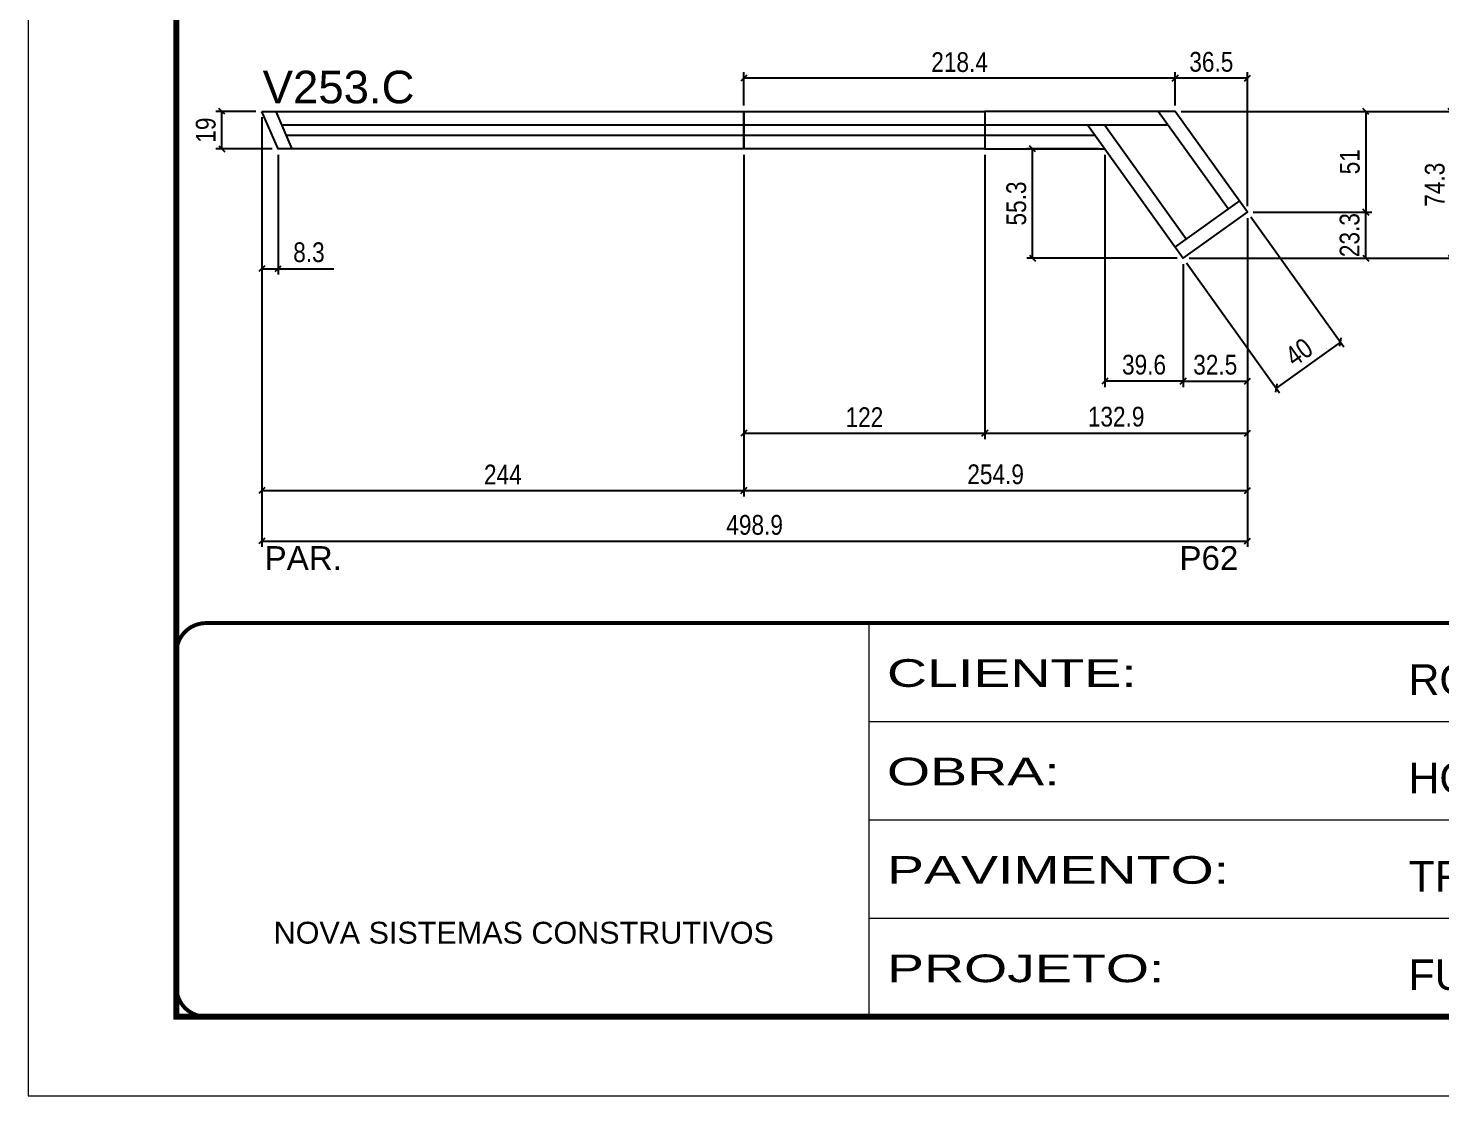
# Model space of a CAD drawing. Extents: x 3171 to 9452, y -2838 to 6252.
# Drawn here: x 7940 to 8655, y 4054 to 4594 of the extents above; entities that cross this region are included whole.
import ezdxf

# ---------------------------------------------------------------- set-up
doc = ezdxf.new("R2010")
doc.units = 0
doc.linetypes.add('CONTINUO', pattern=[0])
doc.linetypes.add('DASHED', pattern=[0.75, 0.5, -0.25])
for name, color, linetype in [('5', 5, 'Continuous'), ('NOMENCLATURA', 7, 'Continuous'), ('Painéis', 200, 'Continuous'), ('SARR_2.2x7', 40, 'Continuous')]:
    doc.layers.add(name, color=color, linetype=linetype)
for name, color, linetype, lineweight in [('Escoras', 2, 'Continuous', 25), ('Folhas', 255, 'Continuous', 9), ('SARRAFO DE PRESSAO', 251, 'DASHED', 9)]:
    doc.layers.add(name, color=color, linetype=linetype, lineweight=lineweight)
doc.layers.add('FELIPE', color=2, linetype='Continuous', lineweight=13, plot=False)
doc.styles.add('ARIAL', font='arial.ttf')
doc.styles.add('COTA TECNICA', font='techl___.ttf', dxfattribs={"height": 10})
doc.styles.add('COTA TECNICA-50', font='techl___.ttf', dxfattribs={"height": 10})
doc.styles.get("Standard").update_dxf_attribs({"font": 'arial.ttf'})
doc.styles.add('Tecnologia', font='')
doc.styles.get('Tecnologia').set_extended_font_data('Forgotten Futurist')
doc.dimstyles.new('COTA PAINEL-50', dxfattribs={"dimtxt": 10, "dimasz": 3, "dimexe": 3, "dimexo": 3, "dimgap": 3, "dimtad": 1, "dimdec": 1, "dimzin": 12, "dimdsep": 46, "dimtxsty": 'COTA TECNICA-50', "dimblk1": 'OBLIQUE', "dimblk2": 'OBLIQUE', "dimsah": 1, "dimcen": 0.9, "dimclrd": 4, "dimclre": 4, "dimclrt": 240, "dimadec": 1, "dimazin": 3, "dimtfac": 1, "dimtdec": 1, "dimtmove": 0, "dimatfit": 3, "dimfxl": 1, "dimtolj": 1, "dimtzin": 12, "dimarcsym": 0})
doc.dimstyles.new('PAINEL', dxfattribs={"dimtxt": 10, "dimasz": 3, "dimexe": 3, "dimexo": 3, "dimgap": 3, "dimtad": 1, "dimdec": 1, "dimzin": 12, "dimdsep": 46, "dimtxsty": 'COTA TECNICA', "dimblk1": 'OBLIQUE', "dimblk2": 'OBLIQUE', "dimsah": 1, "dimcen": 0.9, "dimclrd": 4, "dimclre": 4, "dimclrt": 240, "dimadec": 1, "dimazin": 3, "dimtfac": 1, "dimtdec": 1, "dimtmove": 0, "dimatfit": 3, "dimfxl": 1, "dimtolj": 1, "dimtzin": 12, "dimarcsym": 0})

# ---------------------------------------------------------------- blocks, each defined once
blk = doc.blocks.new('9999999999')
at = {"color": 30, "linetype": 'CONTINUO'}
for p, q in [((98564.56, 34230.21), (98564.56, 34429.45)), ((98564.56, 34379.64), (99583.98, 34379.64)), ((98564.56, 34329.83), (99487.98, 34329.83)), ((98564.56, 34280.02), (99487.98, 34280.02))]:
    blk.add_line(p, q, dxfattribs=at)
at = {"color": 30, "linetype": 'CONTINUO', "const_width": 2}
blk.add_lwpolyline([(99583.98, 34230.21), (99583.98, 34414.45, 0.414214), (99568.98, 34429.45), (98228.98, 34429.45, 0.414214), (98213.98, 34414.45), (98213.98, 34245.21, 0.414214), (98228.98, 34230.21), (99583.98, 34230.21)], format="xyb", dxfattribs=at)
at = {"layer": 'Folhas'}
blk.add_lwpolyline([(98138.98, 34190.21), (99623.98, 34190.21), (99623.98, 35240.21), (98138.98, 35240.21)], close=True, dxfattribs=at)
at = {"layer": 'Folhas', "color": 30, "const_width": 3}
blk.add_lwpolyline([(98213.98, 34230.21), (99583.98, 34230.21), (99583.98, 35200.21), (98213.98, 35200.21)], close=True, dxfattribs=at)
at = {"color": 7, "linetype": 'Continuous', "ltscale": 5, "style": 'ARIAL'}
for s, height, p in [('ROCONTEC', 15.483, (98837.68, 34393.13)), ('HOSPITAL ASSUNÇÃO', 15.4829, (98837.68, 34343.32)), ('TRECHO 1 - TÉRREO', 15.4829, (98837.68, 34293.51)), ('NOVA SISTEMAS CONSTRUTIVOS', 11.0592, (98263.19, 34267.21)), ('FUNDO DE VIGA', 15.4829, (98837.68, 34243.7))]:
    blk.add_text(s, height=height, dxfattribs=at).set_placement(p)
at = {"layer": 'Folhas', "color": 7, "style": 'Tecnologia', "width": 1.5}
for s, p in [('CLIENTE:', (98573.65, 34397.17)), ('OBRA:', (98573.65, 34347.31)), ('PAVIMENTO:', (98573.65, 34297.5)), ('PROJETO:', (98573.65, 34247.69))]:
    blk.add_text(s, height=14, dxfattribs=at).set_placement(p)
blk = doc.blocks.new('_Oblique')
at = {"color": 0, "linetype": 'ByBlock', "lineweight": -2}
blk.add_line((-0.5, -0.5), (0.5, 0.5), dxfattribs=at)
blk = doc.blocks.new('*D181')
at = {"layer": 'Defpoints', "color": 0, "linetype": 'ByBlock', "transparency": 16777216}
for p in [(8057.93, 4552.01), (8301.93, 4533.01), (8301.93, 4360.11)]:
    blk.add_point(p, dxfattribs=at)
at = {"layer": 'Escoras', "color": 4, "linetype": 'ByBlock', "lineweight": -2, "transparency": 16777216}
for p, q in [((8057.93, 4549.01), (8057.93, 4357.11)), ((8301.93, 4530.01), (8301.93, 4357.11)), ((8057.93, 4360.11), (8301.93, 4360.11))]:
    blk.add_line(p, q, dxfattribs=at)
at = {"layer": 'Escoras', "color": 4, "linetype": 'ByBlock', "lineweight": -2, "transparency": 16777216, "xscale": 3, "yscale": 3, "zscale": 3, "rotation": 180}
blk.add_blockref('_Oblique', (8057.93, 4360.11), dxfattribs=at)
at = {"layer": 'Escoras', "color": 4, "linetype": 'ByBlock', "lineweight": -2, "transparency": 16777216, "xscale": 3, "yscale": 3, "zscale": 3}
blk.add_blockref('_Oblique', (8301.93, 4360.11), dxfattribs=at)
at = {"layer": 'Escoras', "color": 240, "linetype": 'ByBlock', "transparency": 16777216, "insert": (8179.93, 4368.18), "char_height": 10, "attachment_point": 5, "style": 'COTA TECNICA-50'}
blk.add_mtext('\\A1;244', dxfattribs=at)
blk = doc.blocks.new('*D182')
at = {"layer": 'Defpoints', "color": 0, "linetype": 'ByBlock', "transparency": 16777216}
for p in [(8057.93, 4552.01), (8066.19, 4533.01), (8066.19, 4472.39)]:
    blk.add_point(p, dxfattribs=at)
at = {"layer": 'Escoras', "color": 4, "linetype": 'ByBlock', "lineweight": -2, "transparency": 16777216}
for p, q in [((8057.93, 4549.01), (8057.93, 4469.39)), ((8066.19, 4530.01), (8066.19, 4469.39)), ((8057.93, 4472.39), (8066.19, 4472.39)), ((8066.19, 4472.39), (8094.34, 4472.39))]:
    blk.add_line(p, q, dxfattribs=at)
at = {"layer": 'Escoras', "color": 4, "linetype": 'ByBlock', "lineweight": -2, "transparency": 16777216, "xscale": 3, "yscale": 3, "zscale": 3, "rotation": 180}
blk.add_blockref('_Oblique', (8057.93, 4472.39), dxfattribs=at)
at = {"layer": 'Escoras', "color": 4, "linetype": 'ByBlock', "lineweight": -2, "transparency": 16777216, "xscale": 3, "yscale": 3, "zscale": 3}
blk.add_blockref('_Oblique', (8066.19, 4472.39), dxfattribs=at)
at = {"layer": 'Escoras', "color": 240, "linetype": 'ByBlock', "transparency": 16777216, "insert": (8081.77, 4480.64), "char_height": 10, "attachment_point": 5, "style": 'COTA TECNICA-50'}
blk.add_mtext('\\A1;8.3', dxfattribs=at)
blk = doc.blocks.new('*D183')
at = {"layer": 'Defpoints', "color": 0, "linetype": 'ByBlock', "transparency": 16777216}
for p in [(8301.93, 4533), (8556.79, 4501.01), (8556.79, 4360.11)]:
    blk.add_point(p, dxfattribs=at)
at = {"layer": 'Escoras', "color": 4, "linetype": 'ByBlock', "lineweight": -2, "transparency": 16777216}
for p, q in [((8301.93, 4530), (8301.93, 4357.11)), ((8556.79, 4498.01), (8556.79, 4357.11)), ((8301.93, 4360.11), (8556.79, 4360.11))]:
    blk.add_line(p, q, dxfattribs=at)
at = {"layer": 'Escoras', "color": 4, "linetype": 'ByBlock', "lineweight": -2, "transparency": 16777216, "xscale": 3, "yscale": 3, "zscale": 3, "rotation": 180}
blk.add_blockref('_Oblique', (8301.93, 4360.11), dxfattribs=at)
at = {"layer": 'Escoras', "color": 4, "linetype": 'ByBlock', "lineweight": -2, "transparency": 16777216, "xscale": 3, "yscale": 3, "zscale": 3}
blk.add_blockref('_Oblique', (8556.79, 4360.11), dxfattribs=at)
at = {"layer": 'Escoras', "color": 240, "linetype": 'ByBlock', "transparency": 16777216, "insert": (8429.36, 4368.25), "char_height": 10, "attachment_point": 5, "style": 'COTA TECNICA-50'}
blk.add_mtext('\\A1;254.9', dxfattribs=at)
blk = doc.blocks.new('*D219')
at = {"layer": 'Defpoints', "color": 0, "linetype": 'ByBlock', "transparency": 16777216}
for p in [(8556.79, 4501.01), (8524.27, 4477.73), (8556.79, 4415.49)]:
    blk.add_point(p, dxfattribs=at)
at = {"layer": 'Escoras', "color": 4, "linetype": 'ByBlock', "lineweight": -2, "transparency": 16777216}
for p, q in [((8556.79, 4498.01), (8556.79, 4412.49)), ((8524.27, 4474.73), (8524.27, 4412.49)), ((8524.27, 4415.49), (8556.79, 4415.49))]:
    blk.add_line(p, q, dxfattribs=at)
at = {"layer": 'Escoras', "color": 4, "linetype": 'ByBlock', "lineweight": -2, "transparency": 16777216, "xscale": 3, "yscale": 3, "zscale": 3, "rotation": 180}
blk.add_blockref('_Oblique', (8524.27, 4415.49), dxfattribs=at)
at = {"layer": 'Escoras', "color": 4, "linetype": 'ByBlock', "lineweight": -2, "transparency": 16777216, "xscale": 3, "yscale": 3, "zscale": 3}
blk.add_blockref('_Oblique', (8556.79, 4415.49), dxfattribs=at)
at = {"layer": 'Escoras', "color": 240, "linetype": 'ByBlock', "transparency": 16777216, "insert": (8540.53, 4423.71), "char_height": 10, "attachment_point": 5, "style": 'COTA TECNICA-50'}
blk.add_mtext('\\A1;32.5', dxfattribs=at)
blk = doc.blocks.new('*D220')
at = {"layer": 'Defpoints', "color": 0, "linetype": 'ByBlock', "transparency": 16777216}
for p in [(8484.7, 4533), (8524.27, 4477.73), (8484.7, 4415.49)]:
    blk.add_point(p, dxfattribs=at)
at = {"layer": 'Escoras', "color": 4, "linetype": 'ByBlock', "lineweight": -2, "transparency": 16777216}
for p, q in [((8484.7, 4530), (8484.7, 4412.49)), ((8524.27, 4474.73), (8524.27, 4412.49)), ((8524.27, 4415.49), (8484.7, 4415.49))]:
    blk.add_line(p, q, dxfattribs=at)
at = {"layer": 'Escoras', "color": 4, "linetype": 'ByBlock', "lineweight": -2, "transparency": 16777216, "xscale": 3, "yscale": 3, "zscale": 3, "rotation": 180}
blk.add_blockref('_Oblique', (8484.7, 4415.49), dxfattribs=at)
at = {"layer": 'Escoras', "color": 4, "linetype": 'ByBlock', "lineweight": -2, "transparency": 16777216, "xscale": 3, "yscale": 3, "zscale": 3}
blk.add_blockref('_Oblique', (8524.27, 4415.49), dxfattribs=at)
at = {"layer": 'Escoras', "color": 240, "linetype": 'ByBlock', "transparency": 16777216, "insert": (8504.48, 4423.73), "char_height": 10, "attachment_point": 5, "style": 'COTA TECNICA-50'}
blk.add_mtext('\\A1;39.6', dxfattribs=at)
blk = doc.blocks.new('*D38')
at = {"layer": 'Defpoints', "color": 0, "linetype": 'ByBlock', "transparency": 16777216}
for p in [(8448.08, 4533), (8484.7, 4533), (8524.27, 4477.73)]:
    blk.add_point(p, dxfattribs=at)
at = {"layer": 'Escoras', "color": 4, "linetype": 'ByBlock', "lineweight": -2, "transparency": 16777216}
for p, q in [((8481.7, 4533), (8445.08, 4533)), ((8448.08, 4477.73), (8448.08, 4533)), ((8521.27, 4477.73), (8445.08, 4477.73))]:
    blk.add_line(p, q, dxfattribs=at)
at = {"layer": 'Escoras', "color": 4, "linetype": 'ByBlock', "lineweight": -2, "transparency": 16777216, "xscale": 3, "yscale": 3, "zscale": 3}
for p, rotation in [((8448.08, 4533), 90), ((8448.08, 4477.73), 270)]:
    blk.add_blockref('_Oblique', p, dxfattribs=dict(at, rotation=rotation))
at = {"layer": 'Escoras', "color": 240, "linetype": 'ByBlock', "transparency": 16777216, "insert": (8439.86, 4505.37), "char_height": 10, "attachment_point": 5, "rotation": 90, "style": 'COTA TECNICA-50'}
blk.add_mtext('\\A1;55.3', dxfattribs=at)
blk = doc.blocks.new('*D221')
at = {"layer": 'Defpoints', "color": 0, "linetype": 'ByBlock', "transparency": 16777216}
for p in [(8520.29, 4552), (8524.27, 4477.73), (8659.9, 4477.73)]:
    blk.add_point(p, dxfattribs=at)
at = {"layer": 'Escoras', "color": 4, "linetype": 'ByBlock', "lineweight": -2, "transparency": 16777216}
for p, q in [((8523.29, 4552), (8662.9, 4552)), ((8659.9, 4552), (8659.9, 4477.73)), ((8527.27, 4477.73), (8662.9, 4477.73))]:
    blk.add_line(p, q, dxfattribs=at)
at = {"layer": 'Escoras', "color": 4, "linetype": 'ByBlock', "lineweight": -2, "transparency": 16777216, "xscale": 3, "yscale": 3, "zscale": 3}
for p, rotation in [((8659.9, 4552), 90), ((8659.9, 4477.73), 270)]:
    blk.add_blockref('_Oblique', p, dxfattribs=dict(at, rotation=rotation))
at = {"layer": 'Escoras', "color": 240, "linetype": 'ByBlock', "transparency": 16777216, "insert": (8651.68, 4514.87), "char_height": 10, "attachment_point": 5, "rotation": 90, "style": 'COTA TECNICA-50'}
blk.add_mtext('\\A1;74.3', dxfattribs=at)
blk = doc.blocks.new('*D39')
at = {"layer": 'Defpoints', "color": 0, "linetype": 'ByBlock', "transparency": 16777216}
for p in [(8556.79, 4501.01), (8616.79, 4501.01), (8524.27, 4477.73)]:
    blk.add_point(p, dxfattribs=at)
at = {"layer": 'Escoras', "color": 4, "linetype": 'ByBlock', "lineweight": -2, "transparency": 16777216}
for p, q in [((8559.79, 4501.01), (8619.79, 4501.01)), ((8616.79, 4477.73), (8616.79, 4501.01)), ((8527.27, 4477.73), (8619.79, 4477.73))]:
    blk.add_line(p, q, dxfattribs=at)
at = {"layer": 'Escoras', "color": 4, "linetype": 'ByBlock', "lineweight": -2, "transparency": 16777216, "xscale": 3, "yscale": 3, "zscale": 3}
for p, rotation in [((8616.79, 4501.01), 90), ((8616.79, 4477.73), 270)]:
    blk.add_blockref('_Oblique', p, dxfattribs=dict(at, rotation=rotation))
at = {"layer": 'Escoras', "color": 240, "linetype": 'ByBlock', "transparency": 16777216, "insert": (8608.57, 4489.37), "char_height": 10, "attachment_point": 5, "rotation": 90, "style": 'COTA TECNICA-50'}
blk.add_mtext('\\A1;23.3', dxfattribs=at)
blk = doc.blocks.new('*D40')
at = {"layer": 'Defpoints', "color": 0, "linetype": 'ByBlock', "transparency": 16777216}
for p in [(8520.29, 4552), (8556.79, 4501.01), (8616.79, 4501.01)]:
    blk.add_point(p, dxfattribs=at)
at = {"layer": 'Escoras', "color": 4, "linetype": 'ByBlock', "lineweight": -2, "transparency": 16777216}
for p, q in [((8523.29, 4552), (8619.79, 4552)), ((8616.79, 4552), (8616.79, 4501.01)), ((8559.79, 4501.01), (8619.79, 4501.01))]:
    blk.add_line(p, q, dxfattribs=at)
at = {"layer": 'Escoras', "color": 4, "linetype": 'ByBlock', "lineweight": -2, "transparency": 16777216, "xscale": 3, "yscale": 3, "zscale": 3}
for p, rotation in [((8616.79, 4552), 90), ((8616.79, 4501.01), 270)]:
    blk.add_blockref('_Oblique', p, dxfattribs=dict(at, rotation=rotation))
at = {"layer": 'Escoras', "color": 240, "linetype": 'ByBlock', "transparency": 16777216, "insert": (8608.68, 4526.51), "char_height": 10, "attachment_point": 5, "rotation": 90, "style": 'COTA TECNICA-50'}
blk.add_mtext('\\A1;51', dxfattribs=at)
blk = doc.blocks.new('*D41')
at = {"layer": 'Defpoints', "color": 0, "linetype": 'ByBlock', "transparency": 16777216}
for p in [(8520.29, 4568.8), (8520.29, 4552), (8556.79, 4501.01)]:
    blk.add_point(p, dxfattribs=at)
at = {"layer": 'Escoras', "color": 4, "linetype": 'ByBlock', "lineweight": -2, "transparency": 16777216}
for p, q in [((8520.29, 4555), (8520.29, 4571.8)), ((8556.79, 4568.8), (8520.29, 4568.8)), ((8556.79, 4504.01), (8556.79, 4571.8))]:
    blk.add_line(p, q, dxfattribs=at)
at = {"layer": 'Escoras', "color": 4, "linetype": 'ByBlock', "lineweight": -2, "transparency": 16777216, "xscale": 3, "yscale": 3, "zscale": 3, "rotation": 180}
blk.add_blockref('_Oblique', (8520.29, 4568.8), dxfattribs=at)
at = {"layer": 'Escoras', "color": 4, "linetype": 'ByBlock', "lineweight": -2, "transparency": 16777216, "xscale": 3, "yscale": 3, "zscale": 3}
blk.add_blockref('_Oblique', (8556.79, 4568.8), dxfattribs=at)
at = {"layer": 'Escoras', "color": 240, "linetype": 'ByBlock', "transparency": 16777216, "insert": (8538.54, 4577.02), "char_height": 10, "attachment_point": 5, "style": 'COTA TECNICA-50'}
blk.add_mtext('\\A1;36.5', dxfattribs=at)
blk = doc.blocks.new('*D222')
at = {"layer": 'Defpoints', "color": 0, "linetype": 'ByBlock', "transparency": 16777216}
for p in [(8301.93, 4568.8), (8301.93, 4552), (8520.29, 4552)]:
    blk.add_point(p, dxfattribs=at)
at = {"layer": 'Escoras', "color": 4, "linetype": 'ByBlock', "lineweight": -2, "transparency": 16777216}
for p, q in [((8301.93, 4555), (8301.93, 4571.8)), ((8520.29, 4568.8), (8301.93, 4568.8)), ((8520.29, 4555), (8520.29, 4571.8))]:
    blk.add_line(p, q, dxfattribs=at)
at = {"layer": 'Escoras', "color": 4, "linetype": 'ByBlock', "lineweight": -2, "transparency": 16777216, "xscale": 3, "yscale": 3, "zscale": 3, "rotation": 180}
blk.add_blockref('_Oblique', (8301.93, 4568.8), dxfattribs=at)
at = {"layer": 'Escoras', "color": 4, "linetype": 'ByBlock', "lineweight": -2, "transparency": 16777216, "xscale": 3, "yscale": 3, "zscale": 3}
blk.add_blockref('_Oblique', (8520.29, 4568.8), dxfattribs=at)
at = {"layer": 'Escoras', "color": 240, "linetype": 'ByBlock', "transparency": 16777216, "insert": (8411.11, 4576.89), "char_height": 10, "attachment_point": 5, "style": 'COTA TECNICA-50'}
blk.add_mtext('\\A1;218.4', dxfattribs=at)
blk = doc.blocks.new('*D223')
at = {"layer": 'Defpoints', "color": 0, "linetype": 'ByBlock', "transparency": 16777216}
for p in [(8556.79, 4501.01), (8524.27, 4477.73), (8571.37, 4411.93)]:
    blk.add_point(p, dxfattribs=at)
at = {"layer": 'Escoras', "color": 4, "linetype": 'ByBlock', "lineweight": -2, "transparency": 16777216}
for p, q in [((8558.54, 4498.57), (8605.64, 4432.77)), ((8526.01, 4475.29), (8573.11, 4409.49)), ((8603.89, 4435.21), (8571.37, 4411.93))]:
    blk.add_line(p, q, dxfattribs=at)
at = {"layer": 'Escoras', "color": 4, "linetype": 'ByBlock', "lineweight": -2, "transparency": 16777216, "xscale": 3, "yscale": 3, "zscale": 3}
for p, rotation in [((8603.89, 4435.21), 35.59678107457728), ((8571.37, 4411.93), 215.5967810745773)]:
    blk.add_blockref('_Oblique', p, dxfattribs=dict(at, rotation=rotation))
at = {"layer": 'Escoras', "color": 240, "linetype": 'ByBlock', "transparency": 16777216, "insert": (8582.91, 4430.16), "char_height": 10, "attachment_point": 5, "rotation": 35.59678, "style": 'COTA TECNICA-50'}
blk.add_mtext('\\A1;40', dxfattribs=at)
blk = doc.blocks.new('*D224')
at = {"layer": 'Defpoints', "color": 0, "linetype": 'ByBlock', "transparency": 16777216}
for p in [(8037.68, 4552.01), (8057.93, 4552.01), (8066.19, 4533.01)]:
    blk.add_point(p, dxfattribs=at)
at = {"layer": 'Escoras', "color": 4, "linetype": 'ByBlock', "lineweight": -2, "transparency": 16777216}
for p, q in [((8054.93, 4552.01), (8034.68, 4552.01)), ((8037.68, 4533.01), (8037.68, 4552.01)), ((8063.19, 4533.01), (8034.68, 4533.01))]:
    blk.add_line(p, q, dxfattribs=at)
at = {"layer": 'Escoras', "color": 4, "linetype": 'ByBlock', "lineweight": -2, "transparency": 16777216, "xscale": 3, "yscale": 3, "zscale": 3}
for p, rotation in [((8037.68, 4552.01), 90), ((8037.68, 4533.01), 270)]:
    blk.add_blockref('_Oblique', p, dxfattribs=dict(at, rotation=rotation))
at = {"layer": 'Escoras', "color": 240, "linetype": 'ByBlock', "transparency": 16777216, "insert": (8029.59, 4542.51), "char_height": 10, "attachment_point": 5, "rotation": 90, "style": 'COTA TECNICA-50'}
blk.add_mtext('\\A1;19', dxfattribs=at)
blk = doc.blocks.new('*D42')
at = {"layer": 'Defpoints', "color": 0, "linetype": 'ByBlock', "transparency": 16777216}
for p in [(8057.93, 4552.01), (8556.79, 4501.01), (8556.79, 4334.54)]:
    blk.add_point(p, dxfattribs=at)
at = {"layer": 'Escoras', "color": 4, "linetype": 'ByBlock', "lineweight": -2, "transparency": 16777216}
for p, q in [((8057.93, 4549.01), (8057.93, 4331.54)), ((8556.79, 4498.01), (8556.79, 4331.54)), ((8057.93, 4334.54), (8556.79, 4334.54))]:
    blk.add_line(p, q, dxfattribs=at)
at = {"layer": 'Escoras', "color": 4, "linetype": 'ByBlock', "lineweight": -2, "transparency": 16777216, "xscale": 3, "yscale": 3, "zscale": 3, "rotation": 180}
blk.add_blockref('_Oblique', (8057.93, 4334.54), dxfattribs=at)
at = {"layer": 'Escoras', "color": 4, "linetype": 'ByBlock', "lineweight": -2, "transparency": 16777216, "xscale": 3, "yscale": 3, "zscale": 3}
blk.add_blockref('_Oblique', (8556.79, 4334.54), dxfattribs=at)
at = {"layer": 'Escoras', "color": 240, "linetype": 'ByBlock', "transparency": 16777216, "insert": (8307.36, 4342.64), "char_height": 10, "attachment_point": 5, "style": 'COTA TECNICA-50'}
blk.add_mtext('\\A1;498.9', dxfattribs=at)
blk = doc.blocks.new('*D340')
at = {"layer": 'Defpoints', "color": 0, "transparency": 16777216}
for p in [(8301.93, 4533), (8423.93, 4533), (8423.93, 4389.16)]:
    blk.add_point(p, dxfattribs=at)
at = {"layer": 'FELIPE', "color": 4, "lineweight": -2, "transparency": 16777216}
for p, q in [((8301.93, 4530), (8301.93, 4386.16)), ((8423.93, 4530), (8423.93, 4386.16)), ((8301.93, 4389.16), (8423.93, 4389.16))]:
    blk.add_line(p, q, dxfattribs=at)
at = {"layer": 'FELIPE', "color": 4, "lineweight": -2, "transparency": 16777216, "xscale": 3, "yscale": 3, "zscale": 3, "rotation": 180}
blk.add_blockref('_Oblique', (8301.93, 4389.16), dxfattribs=at)
at = {"layer": 'FELIPE', "color": 4, "lineweight": -2, "transparency": 16777216, "xscale": 3, "yscale": 3, "zscale": 3}
blk.add_blockref('_Oblique', (8423.93, 4389.16), dxfattribs=at)
at = {"layer": 'FELIPE', "color": 240, "transparency": 16777216, "insert": (8362.93, 4397.22), "char_height": 10, "attachment_point": 5, "style": 'COTA TECNICA'}
blk.add_mtext('\\A1;122', dxfattribs=at)
blk = doc.blocks.new('*D341')
at = {"layer": 'Defpoints', "color": 0, "transparency": 16777216}
for p in [(8423.93, 4533), (8556.79, 4501.01), (8556.79, 4389.16)]:
    blk.add_point(p, dxfattribs=at)
at = {"layer": 'FELIPE', "color": 4, "lineweight": -2, "transparency": 16777216}
for p, q in [((8423.93, 4530), (8423.93, 4386.16)), ((8556.79, 4498.01), (8556.79, 4386.16)), ((8423.93, 4389.16), (8556.79, 4389.16))]:
    blk.add_line(p, q, dxfattribs=at)
at = {"layer": 'FELIPE', "color": 4, "lineweight": -2, "transparency": 16777216, "xscale": 3, "yscale": 3, "zscale": 3, "rotation": 180}
blk.add_blockref('_Oblique', (8423.93, 4389.16), dxfattribs=at)
at = {"layer": 'FELIPE', "color": 4, "lineweight": -2, "transparency": 16777216, "xscale": 3, "yscale": 3, "zscale": 3}
blk.add_blockref('_Oblique', (8556.79, 4389.16), dxfattribs=at)
at = {"layer": 'FELIPE', "color": 240, "transparency": 16777216, "insert": (8490.36, 4397.41), "char_height": 10, "attachment_point": 5, "style": 'COTA TECNICA'}
blk.add_mtext('\\A1;132.9', dxfattribs=at)

msp = doc.modelspace()

# ---------------------------------------------------------------- linework, layer by layer
at = {"layer": 'Painéis', "linetype": 'Continuous'}
for points in [[(8057.93, 4552.01), (8301.93, 4552.01), (8301.93, 4533.01), (8066.19, 4533.01)], [(8301.93, 4552.01), (8423.93, 4552.01), (8423.93, 4533.01), (8301.93, 4533.01)]]:
    msp.add_lwpolyline(points, close=True, dxfattribs=at)
msp.add_lwpolyline([(8423.93, 4552.01), (8423.93, 4533.01), (8484.7, 4533), (8524.27, 4477.73), (8556.79, 4501.01), (8520.29, 4552), (8423.93, 4552.01)], dxfattribs=at)
at = {"layer": 'SARR_2.2x7', "linetype": 'Continuous'}
for p, q in [((8064.93, 4552.01), (8073.19, 4533.01)), ((8547.02, 4502.63), (8511.68, 4552)), ((8301.93, 4545.01), (8067.97, 4545.01)), ((8516.69, 4545), (8301.93, 4545.01)), ((8476.11, 4545.01), (8484.7, 4533)), ((8484.71, 4545.01), (8525.88, 4487.49)), ((8070.15, 4540.01), (8301.93, 4540.01)), ((8301.93, 4540), (8479.68, 4540)), ((8552.72, 4506.7), (8520.19, 4483.42))]:
    msp.add_line(p, q, dxfattribs=at)

# ---------------------------------------------------------------- block references
at = {"layer": 'SARRAFO DE PRESSAO', "color": 6, "linetype": 'ByBlock'}
msp.add_blockref('9999999999', (-90199.29, -30136.46), dxfattribs=at)

# ---------------------------------------------------------------- texts
at = {"layer": '5', "linetype": 'Continuous'}
for s, p in [('PAR.', (8059.33, 4319.93)), ('P62', (8522.39, 4319.93))]:
    msp.add_text(s, height=12, rotation=359.99996, dxfattribs=at).set_placement(p)
at = {"layer": 'NOMENCLATURA', "linetype": 'Continuous'}
msp.add_text('V253.C', height=16.5, dxfattribs=at).set_placement((8058.33, 4556.07))

# ---------------------------------------------------------------- dimensions: what is measured, and where the dimension line sits
at = {"layer": 'Escoras', "linetype": 'ByBlock'}
for base, p1, p2, picture, middle in [((8301.93, 4568.8), (8520.29, 4552), (8301.93, 4552), '*D222', (8411.11, 4576.89)), ((8520.29, 4568.8), (8556.79, 4501.01), (8520.29, 4552), '*D41', (8538.54, 4577.02)), ((8301.93, 4360.11), (8057.93, 4552.01), (8301.93, 4533.01), '*D181', (8179.93, 4368.18)), ((8066.19, 4472.39), (8057.93, 4552.01), (8066.19, 4533.01), '*D182', (8081.77, 4480.64)), ((8556.79, 4334.54), (8057.93, 4552.01), (8556.79, 4501.01), '*D42', (8307.36, 4342.64)), ((8556.79, 4360.11), (8301.93, 4533), (8556.79, 4501.01), '*D183', (8429.36, 4368.25)), ((8484.7, 4415.49), (8524.27, 4477.73), (8484.7, 4533), '*D220', (8504.48, 4423.73))]:
    dim = msp.add_linear_dim(base=base, p1=p1, p2=p2, dimstyle='COTA PAINEL-50', override={"dimarcsym": 1}, dxfattribs=at)
    dim.commit()
    dim.dimension.update_dxf_attribs({"geometry": picture, "text_midpoint": middle})
for base, p1, p2, picture, middle in [((8037.68, 4552.01), (8066.19, 4533.01), (8057.93, 4552.01), '*D224', (8029.59, 4542.51)), ((8659.9, 4477.73), (8520.29, 4552), (8524.27, 4477.73), '*D221', (8651.68, 4514.87)), ((8616.79, 4501.01), (8520.29, 4552), (8556.79, 4501.01), '*D40', (8608.68, 4526.51)), ((8448.08, 4533), (8524.27, 4477.73), (8484.7, 4533), '*D38', (8439.86, 4505.37))]:
    dim = msp.add_linear_dim(base=base, p1=p1, p2=p2, angle=90, dimstyle='COTA PAINEL-50', override={"dimarcsym": 1}, dxfattribs=at)
    dim.commit()
    dim.dimension.update_dxf_attribs({"geometry": picture, "text_midpoint": middle})
dim = msp.add_linear_dim(base=(8556.79, 4415.49), p1=(8524.27, 4477.73), p2=(8556.79, 4501.01), dimstyle='COTA PAINEL-50', override={"dimarcsym": 1}, dxfattribs=at)
dim.commit()
dim.dimension.update_dxf_attribs({"geometry": '*D219', "text_midpoint": (8540.53, 4415.49), "dimtype": 160})
dim = msp.add_linear_dim(base=(8616.79, 4501.01), p1=(8524.27, 4477.73), p2=(8556.79, 4501.01), angle=90, dimstyle='COTA PAINEL-50', override={"dimarcsym": 1}, dxfattribs=at)
dim.commit()
dim.dimension.update_dxf_attribs({"geometry": '*D39', "text_midpoint": (8616.79, 4489.37), "dimtype": 160})
dim = msp.add_aligned_dim(p1=(8556.79, 4501.01), p2=(8524.27, 4477.73), distance=80.92, dimstyle='COTA PAINEL-50', override={"dimarcsym": 1}, dxfattribs=at)
dim.commit()
dim.dimension.update_dxf_attribs({"geometry": '*D223', "text_midpoint": (8582.91, 4430.16)})
at = {"layer": 'FELIPE'}
for base, p1, p2, picture, middle in [((8423.93, 4389.16), (8301.93, 4533), (8423.93, 4533), '*D340', (8362.93, 4397.22)), ((8556.79, 4389.16), (8423.93, 4533), (8556.79, 4501.01), '*D341', (8490.36, 4397.41))]:
    dim = msp.add_linear_dim(base=base, p1=p1, p2=p2, dimstyle='PAINEL', dxfattribs=at)
    dim.commit()
    dim.dimension.update_dxf_attribs({"geometry": picture, "text_midpoint": middle})

doc.saveas('drawing.dxf')
